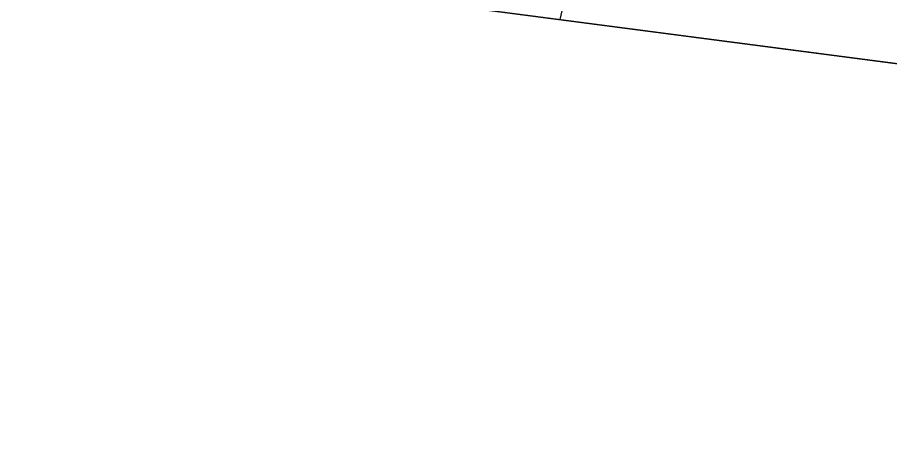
# Model space of a CAD drawing. Header units: millimetres. Extents: x 474016 to 477875, y 2288607 to 2292200.
# Drawn here: x 474111.2 to 474206.5, y 2288757.8 to 2288803.7 of the extents above; entities that cross this region are included whole.
import ezdxf

# ---------------------------------------------------------------- set-up
doc = ezdxf.new("R2010")
doc.units = ezdxf.units.MM
doc.header["$LTSCALE"] = 50
doc.layers.add('CVL_CUADCON_TIT', color=8, linetype='Continuous', lineweight=18)
doc.layers.add('MANZANAS', color=4, linetype='Continuous', lineweight=15)
doc.layers.add('CVL_LOTIF', color=1, linetype='Continuous')
doc.layers.add('POLIGONALGRAL', color=7, linetype='Continuous')

msp = doc.modelspace()

# ---------------------------------------------------------------- linework, layer by layer
msp.add_lwpolyline([(474015.964, 2288823.713), (474519.469, 2288757.839)])
at = {"layer": 'CVL_CUADCON_TIT'}
msp.add_lwpolyline([(474364.208, 2288778.151), (474170.408, 2288803.507)], dxfattribs=at)
at = {"layer": 'CVL_LOTIF'}
msp.add_lwpolyline([(474300.326, 2288939.391), (474208.082, 2288965.163), (474170.408, 2288803.507), (474262.748, 2288791.426)], close=True, dxfattribs=at)
at = {"layer": 'MANZANAS'}
msp.add_lwpolyline([(474208.082, 2288965.163), (474401.369, 2288911.16), (474364.208, 2288778.151), (474170.408, 2288803.507), (474208.082, 2288965.163), (474170.408, 2288803.507)], dxfattribs=at)
at = {"layer": 'POLIGONALGRAL', "color": 3}
msp.add_lwpolyline([(474015.964, 2288823.713), (474235.189, 2289764.407), (474345.027, 2290122.777), (474674.083, 2289920.248), (474404.538, 2289616.523), (474693.544, 2289380.89), (474519.469, 2288757.839)], close=True, dxfattribs=at)

doc.saveas('drawing.dxf')
